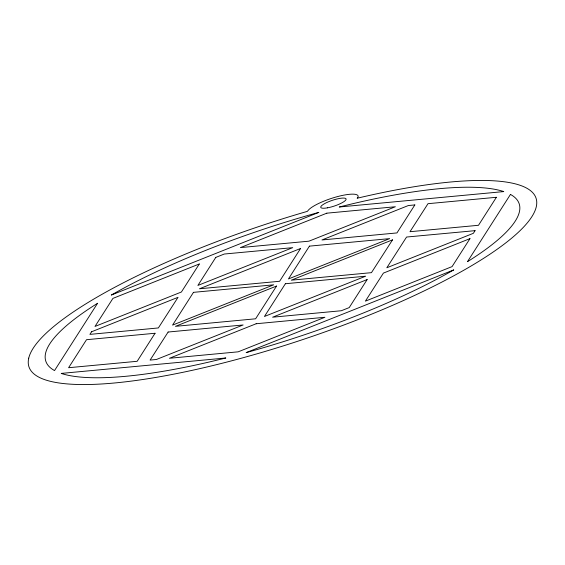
<?xml version="1.0" encoding="UTF-8"?>
<svg xmlns="http://www.w3.org/2000/svg" width="565" height="565" viewBox="0 0 565 565"><rect width="100%" height="100%" fill="white"/><g stroke="black" fill="none" stroke-linecap="round" stroke-linejoin="round"><path stroke-width="0.85" d="M28.744 358.139L28.504 359.326A267.196 60.561 -18.4 0 0 29.373 367.928L29.832 368.889A267.196 60.561 -18.4 0 0 32.431 372.469L33.264 373.296A267.196 60.561 -18.4 0 0 86.05 384.546L88.903 384.504A267.196 60.561 -18.4 0 0 231.417 360.873L235.767 359.721A267.196 60.561 -18.4 0 0 525.528 224.948A267.196 60.561 -18.4 0 0 384.257 192.248L380.174 193.096A267.196 60.561 -18.4 0 0 359.34 197.722L357.137 198.244L357.716 197.658A26.717 6.053 -18.4 0 0 337.722 196.542A26.717 6.053 -18.4 0 0 307.869 210.78L307.268 211.388A267.196 60.561 -18.4 0 0 285.12 218.041L280.685 219.425A267.196 60.561 -18.4 0 0 55.137 325.355L53.188 326.966A267.196 60.561 -18.4 0 0 30.475 353.174L29.924 354.446A267.196 60.561 -18.4 0 0 28.744 358.139M155.05 333.258L137.168 361.296L68.598 367.716L86.509 339.706L155.05 333.258M199.283 263.989L181.4 292.013L94.991 326.45L112.929 298.391L199.283 263.989M97.54 303.306L54.537 370.569L53.979 370.259A249.433 56.535 -18.4 0 1 96.29 304.09L97.54 303.306M91.579 331.775L89.913 334.381L158.362 327.947L178.039 297.317L91.579 331.775M193.477 292.345L172.565 325.108L273.665 284.831L193.477 292.345M215.774 257.414L197.884 285.438L292.712 247.654L224.27 254.031L215.774 257.414M276.553 286.06L255.62 318.794L175.454 326.337L276.553 286.06M300.573 248.487L279.611 281.271L199.466 288.779L300.573 248.487M285.389 283.729L264.441 316.485L365.611 276.214L285.389 283.729M309.422 246.135L288.447 278.94L389.659 238.621L309.422 246.135M367.144 279.569L349.227 307.586L341.309 310.736L272.613 317.198L367.144 279.569M414.837 204.926L396.955 232.928L321.979 239.956L408.361 205.533L414.837 204.926M469.96 238.642L452.071 266.609L365.386 301.145L383.409 273.093L469.96 238.642M475.059 230.661L473.357 233.317L386.827 267.768L406.567 237.039L475.059 230.661M496.402 197.284L478.491 225.287L409.992 231.707L427.995 203.69L496.402 197.284M510.463 194.431L467.46 261.694L468.71 260.91A249.433 56.535 -18.4 0 0 511.021 194.741L510.463 194.431M168.13 332.029L150.106 360.082L156.413 359.488L243.12 324.974L168.13 332.029M392.534 239.85L371.452 272.662L291.335 280.169L392.534 239.85M112.689 294.273L111.305 295.071L318.829 212.391L316.852 212.934A249.433 56.535 -18.4 0 0 112.689 294.273M453.695 269.929L452.311 270.727A249.433 56.535 -18.4 0 1 248.148 352.066L246.171 352.609L453.695 269.929M326.831 213.174L240.415 247.597L308.963 241.177L395.345 206.748L326.831 213.174M256.164 323.745L169.444 358.267L238.169 351.826L324.875 317.283L256.164 323.745M341.211 206.515L339.268 207.002L503.789 191.584L503.069 191.344A249.433 56.535 -18.4 0 0 341.211 206.515M225.732 357.998L223.789 358.485A249.433 56.535 -18.4 0 1 61.931 373.656L61.211 373.416L225.732 357.998M327.467 207.835A13.362 3.03 -18.4 0 0 346.112 199.057A13.362 3.03 -18.4 0 0 326.648 202.588A13.362 3.03 -18.4 0 0 327.467 207.835"/></g></svg>
